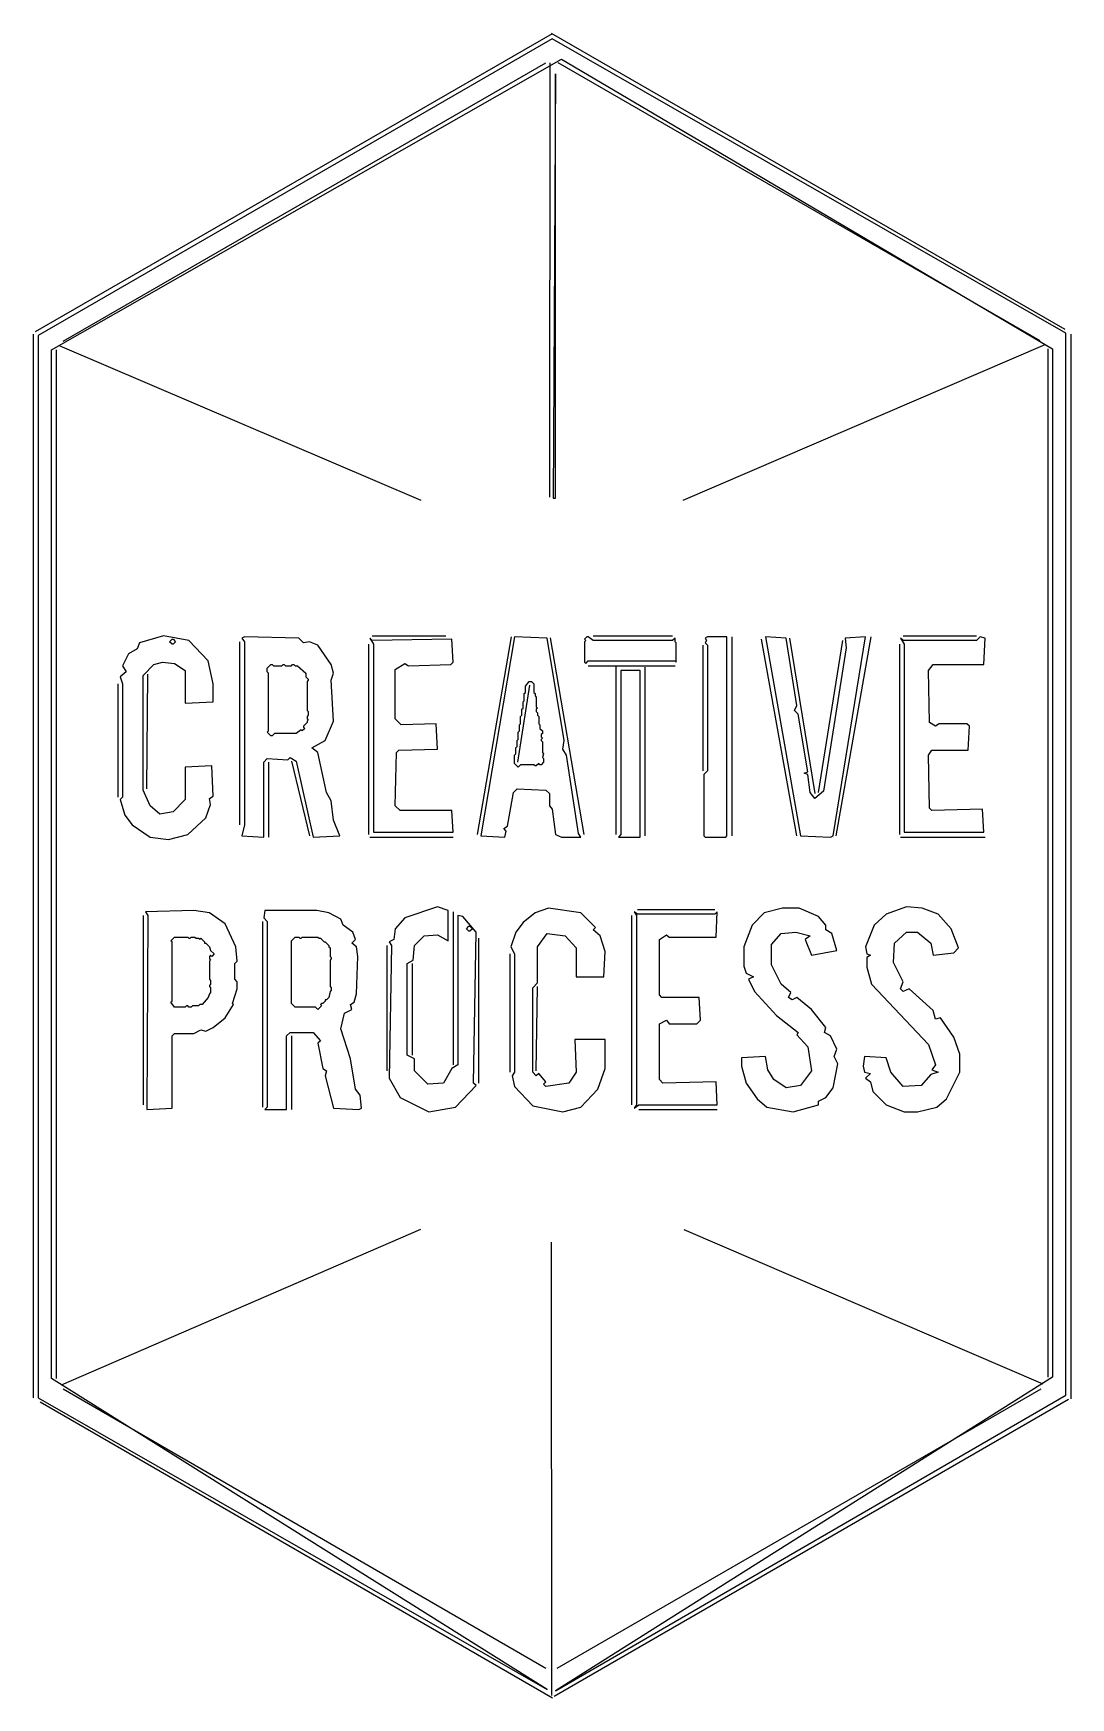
# Model space of a CAD drawing. Header units: millimetres. Extents: x 8 to 92, y 8 to 143.
import ezdxf

# ---------------------------------------------------------------- set-up
doc = ezdxf.new("R2010")
doc.units = ezdxf.units.MM
doc.layers.add('GEOMETRY', color=7, linetype='CONTINUOUS')

msp = doc.modelspace()

# ---------------------------------------------------------------- linework, layer by layer
at = {"layer": 'GEOMETRY'}
for points in [[(8.170971, 118.546532), (49.931262, 142.640267)], [(49.838082, 142.649836), (91.329546, 118.720403)], [(10.407755, 117.775354), (49.403034, 140.274506)], [(49.73604, 105.165638), (49.744383, 140.253357)], [(50.362593, 140.27779), (89.330435, 117.828504)], [(7.992205, 118.323587), (7.992201, 32.358674)], [(9.844056, 117.05653), (9.844053, 33.918129)], [(10.135535, 117.379718), (39.305442, 104.902756)], [(60.502083, 104.898074), (89.760474, 117.490947)], [(89.961015, 117.153996), (89.961012, 34.015595)], [(91.812867, 118.323587), (91.812864, 32.261209)], [(24.65887, 93.469786), (24.658869, 78.654971)], [(35.08772, 93.274854), (35.087719, 77.875244)], [(35.380117, 93.957115), (41.325536, 93.957115)], [(43.872464, 77.873033), (46.632208, 93.868957)], [(49.762394, 93.771547), (52.477756, 77.882269)], [(53.216374, 93.957115), (59.649123, 93.957115)], [(62.08577, 93.177388), (62.08577, 83.040936)], [(64.424952, 93.859649), (64.424951, 77.777778)], [(66.794049, 93.67009), (69.649713, 77.770882)], [(69.103314, 93.762183), (71.150098, 81.189084)], [(71.442495, 81.286549), (73.391813, 93.567252)], [(72.857705, 77.768889), (75.678277, 93.851801)], [(77.97271, 93.274854), (77.972709, 77.875244)], [(78.265107, 93.957115), (84.210526, 93.957115)], [(52.826511, 91.520468), (59.844055, 91.520468)], [(55.068226, 91.520468), (55.068226, 77.875244)], [(17.153996, 81.578947), (17.251462, 90.838207)], [(57.407408, 91.423002), (57.407407, 77.777778)], [(14.814815, 90.05848), (14.814815, 80.896686)], [(47.152242, 83.726423), (48.100061, 89.968316)], [(26.998051, 83.723197), (26.998051, 77.680312)], [(28.849902, 83.820663), (30.311891, 77.777778)], [(35.185185, 77.680312), (41.910331, 77.680312)], [(78.070175, 77.680312), (84.892788, 77.680312)], [(16.861599, 71.345029), (16.861598, 56.042885)], [(41.910332, 71.637427), (41.910331, 59.259259)], [(56.335283, 71.345029), (56.335282, 56.042885)], [(56.822612, 71.832359), (63.060429, 71.832359)], [(26.510722, 70.8577), (26.510721, 55.847953)], [(36.549708, 68.908382), (36.549707, 58.77193)], [(43.957115, 69.493177), (43.957115, 57.797271)], [(38.596491, 67.446394), (38.596491, 60.038986)], [(46.491228, 68.226121), (46.491228, 58.674464)], [(48.635478, 58.77193), (48.732943, 65.594542)], [(28.849903, 61.598441), (28.849902, 55.653021)], [(56.920078, 55.653021), (63.255361, 55.653021)], [(10.257671, 33.406155), (39.302672, 45.978872)], [(60.563785, 45.962128), (89.558805, 33.468352)], [(49.843909, 44.931578), (49.864261, 8.284418)], [(10.398148, 33.085386), (49.399573, 10.499322)], [(50.316774, 10.484106), (89.418428, 33.065312)], [(8.547968, 32.016), (49.954764, 8.108784)], [(50.076341, 8.223685), (91.629582, 32.241053)]]:
    msp.add_lwpolyline(points, dxfattribs=at)
for points in [[(49.902534, 142.202729), (8.382066, 118.226121), (8.382066, 32.358674), (49.512671, 8.77193), (9.454191, 33.918129), (9.454191, 117.05653), (50.682261, 140.545809), (90.350877, 117.153996), (90.350877, 34.015595), (50.194932, 8.674464), (91.423002, 32.553606), (91.423002, 118.421053)], [(50.194932, 139.376218), (50, 105.068226), (50.194932, 105.068226)], [(18.518519, 93.957115), (16.569201, 93.37232), (16.374269, 92.88499), (15.692008, 92.495127), (15.204678, 91.520468), (15.497076, 91.033138), (15.009747, 90.643275), (15.204678, 90.05848), (15.204678, 80.896686), (15.009747, 80.701754), (15.39961, 79.434698), (15.984405, 78.654971), (17.446394, 77.680312), (18.908382, 77.48538), (20.467836, 77.875244), (21.929825, 79.239766), (22.319688, 80.311891), (22.222222, 80.79922), (22.51462, 80.994152), (22.417154, 83.430799), (20.272904, 83.333333), (20.272904, 80.701754), (19.298246, 79.727096), (18.226121, 79.532164), (17.446394, 80.214425), (16.861598, 81.481481), (16.861598, 90.740741), (17.738791, 91.617934), (18.421053, 91.812865), (19.395712, 91.7154), (20.272904, 91.130604), (20.272904, 88.499025), (22.51462, 88.596491), (22.51462, 90.05848), (22.124756, 91.910331), (20.565302, 93.567251)], [(19.005848, 93.469786), (19.20078, 93.664717), (19.298246, 93.664717), (19.493177, 93.469786), (19.298246, 93.274854), (19.20078, 93.274854)], [(25.048733, 93.859649), (24.853801, 93.762183), (25.048733, 93.469786), (25.048733, 78.654971), (24.853801, 77.777778), (26.608187, 77.680312), (26.608187, 83.723197), (26.900585, 84.015595), (28.557505, 83.918129), (28.752437, 84.11306), (29.239766, 83.820663), (30.604288, 77.680312), (32.748538, 77.777778), (32.261209, 79.044834), (32.066277, 80.604288), (31.676413, 81.28655), (30.994152, 84.502924), (30.506823, 84.892788), (31.578947, 85.477583), (32.261209, 87.037037), (32.066277, 90.350877), (32.261209, 90.935673), (32.066277, 91.617934), (30.994152, 93.177388), (30.311891, 93.469786), (29.824561, 93.37232), (29.434698, 93.762183)], [(35.185185, 93.762183), (35.477583, 93.274854), (35.477583, 78.070175), (41.910331, 78.070175), (41.812865, 79.824561), (37.621832, 79.824561), (37.231969, 80.214425), (37.329435, 84.502924), (37.524366, 84.697856), (40.643275, 84.795322), (40.545809, 86.842105), (37.719298, 86.744639), (37.231969, 87.231969), (37.231969, 91.22807), (38.011696, 91.7154), (38.304094, 91.520468), (41.7154, 91.617934), (41.910331, 91.812865), (41.812865, 93.664717), (35.380117, 93.567251)], [(46.881092, 93.859649), (44.152047, 77.777778), (46.101365, 77.680312), (46.19883, 78.167641), (46.003899, 78.362573), (46.296296, 78.557505), (46.783626, 81.28655), (47.076023, 81.578947), (49.415205, 81.481481), (49.707602, 81.189084), (49.707602, 80.214425), (49.902534, 79.922027), (50.194932, 77.875244), (50.682261, 77.680312), (52.241715, 77.680312), (52.046784, 77.97271), (51.072125, 84.307992), (50.779727, 84.795322), (50.877193, 85.477583), (49.512671, 93.762183)], [(52.534113, 93.664717), (52.631579, 93.567251), (52.534113, 93.469786), (52.534113, 91.812865), (52.631579, 91.7154), (52.826511, 91.910331), (59.844055, 91.910331), (59.94152, 91.812865), (59.94152, 93.37232), (59.844055, 93.469786), (59.844055, 93.762183), (59.649123, 93.567251), (53.216374, 93.567251), (52.826511, 93.859649), (52.729045, 93.859649)], [(62.475634, 93.859649), (62.280702, 93.762183), (62.378168, 93.567251), (62.280702, 93.37232), (62.475634, 93.177388), (62.475634, 83.040936), (62.183236, 82.748538), (62.183236, 77.777778), (62.280702, 77.680312), (63.937622, 77.680312), (64.035088, 77.777778), (64.035088, 93.859649)], [(67.153996, 93.859649), (69.980507, 77.777778), (72.417154, 77.680312), (72.612086, 77.777778), (75.243665, 93.859649), (73.586745, 93.762183), (73.684211, 92.982456), (71.832359, 81.384016), (71.150097, 80.79922), (70.760234, 81.28655), (70.565302, 82.748538), (70.272904, 82.846004), (70.565302, 82.94347), (69.785575, 87.621832), (69.493177, 87.91423), (69.688109, 88.304094), (68.810916, 93.762183)], [(84.892788, 93.762183), (84.502924, 93.859649), (84.210526, 93.567251), (78.265107, 93.567251), (78.070175, 93.762183), (78.362573, 93.274854), (78.362573, 78.070175), (84.795322, 78.070175), (84.697856, 79.922027), (80.604288, 79.824561), (80.409357, 80.019493), (80.311891, 84.307992), (80.604288, 84.697856), (83.528265, 84.697856), (83.625731, 86.647173), (83.430799, 86.842105), (81.189084, 86.842105), (80.896686, 86.647173), (80.409357, 86.939571), (80.311891, 91.130604), (80.701754, 91.617934), (84.795322, 91.617934)], [(27.192982, 91.617934), (27.290448, 91.617934), (27.387914, 91.520468), (28.070175, 91.520468), (28.167641, 91.617934), (28.265107, 91.617934), (28.362573, 91.520468), (28.849903, 91.520468), (28.947368, 91.617934), (29.044834, 91.617934), (29.1423, 91.520468), (29.337232, 91.520468), (30.019493, 90.935673), (30.019493, 90.643275), (30.214425, 90.448343), (30.214425, 90.350877), (30.116959, 90.253411), (30.116959, 87.91423), (30.214425, 87.816764), (30.214425, 87.524366), (30.116959, 87.426901), (30.116959, 87.231969), (30.214425, 87.134503), (30.116959, 87.037037), (30.116959, 86.939571), (29.824561, 86.647173), (29.824561, 86.549708), (29.922027, 86.452242), (29.727096, 86.25731), (29.62963, 86.354776), (29.239766, 86.062378), (27.48538, 86.062378), (27.290448, 85.867446), (27.192982, 85.867446), (26.900585, 86.159844), (26.998051, 86.25731), (26.998051, 90.935673), (26.900585, 91.033138), (26.900585, 91.325536)], [(48.245614, 90.253411), (48.440546, 90.05848), (48.440546, 89.376218), (48.538012, 89.278752), (48.538012, 89.083821), (48.635478, 88.986355), (48.635478, 88.206628), (48.732943, 88.109162), (48.635478, 88.011696), (48.635478, 87.816764), (48.732943, 87.719298), (48.732943, 87.524366), (48.830409, 87.426901), (48.830409, 86.842105), (48.927875, 86.744639), (48.927875, 86.452242), (49.122807, 86.25731), (49.122807, 86.062378), (49.025341, 85.964912), (49.025341, 85.769981), (49.122807, 85.672515), (49.025341, 85.575049), (49.025341, 85.477583), (49.122807, 85.380117), (49.122807, 84.502924), (49.220273, 84.405458), (49.122807, 84.11306), (49.220273, 84.015595), (49.220273, 83.723197), (49.025341, 83.528265), (48.927875, 83.528265), (48.830409, 83.625731), (48.635478, 83.430799), (48.538012, 83.430799), (48.440546, 83.528265), (47.368421, 83.528265), (47.173489, 83.333333), (46.881092, 83.625731), (46.881092, 84.307992), (46.978558, 84.405458), (46.978558, 84.892788), (47.076023, 84.990253), (47.076023, 85.477583), (47.173489, 85.575049), (47.173489, 86.159844), (47.270955, 86.25731), (47.270955, 86.744639), (47.368421, 86.842105), (47.368421, 87.426901), (47.465887, 87.524366), (47.465887, 88.011696), (47.563353, 88.109162), (47.563353, 88.596491), (47.660819, 88.693957), (47.660819, 89.278752), (47.758285, 89.376218), (47.758285, 89.863548), (48.050682, 90.253411)], [(55.45809, 91.130604), (55.45809, 77.875244), (55.263158, 77.680312), (57.017544, 77.680312), (57.017544, 91.130604)], [(22.222222, 71.539961), (20.955166, 71.734893), (17.05653, 71.637427), (17.251462, 71.345029), (17.153996, 55.653021), (19.20078, 55.750487), (19.20078, 61.598441), (19.395712, 61.793372), (20.955166, 61.793372), (21.539961, 62.08577), (21.929825, 61.988304), (22.51462, 62.280702), (23.489279, 63.060429), (24.17154, 64.132554), (24.074074, 64.230019), (24.463938, 65.39961), (24.463938, 65.984405), (24.269006, 66.179337), (24.269006, 67.446394), (24.463938, 67.641326), (24.366472, 68.810916), (23.489279, 70.662768)], [(26.705653, 71.734893), (26.608187, 71.150097), (26.900585, 70.8577), (26.900585, 55.847953), (26.705653, 55.653021), (28.460039, 55.653021), (28.460039, 61.598441), (28.752437, 61.890838), (30.604288, 61.890838), (31.189084, 61.208577), (30.994152, 61.013645), (31.384016, 58.966862), (31.676413, 58.77193), (31.578947, 58.382066), (32.261209, 55.750487), (34.307992, 55.653021), (34.502924, 55.750487), (34.405458, 56.822612), (34.015595, 57.309942), (33.625731, 59.746589), (32.846004, 62.183236), (33.138402, 63.450292), (33.723197, 63.74269), (33.625731, 64.132554), (33.918129, 64.327485), (34.11306, 65.009747), (34.210526, 68.031189), (34.11306, 68.810916), (33.723197, 69.103314), (34.015595, 69.395712), (33.820663, 69.980507), (33.040936, 70.565302), (32.846004, 71.052632), (31.871345, 71.539961), (30.896686, 71.734893)], [(40.643275, 72.02729), (38.011696, 71.150097), (37.231969, 70.272904), (37.134503, 69.395712), (36.744639, 69.20078), (36.939571, 68.908382), (36.744639, 58.187135), (37.621832, 56.62768), (39.961014, 55.45809), (42.105263, 55.847953), (43.762183, 57.602339), (43.567251, 57.797271), (43.762183, 69.980507), (42.690058, 71.247563), (42.300195, 71.345029), (42.300195, 59.259259), (41.812865, 58.966862), (41.130604, 57.797271), (39.863548, 57.699805), (38.791423, 58.77193), (38.791423, 59.746589), (38.206628, 60.038986), (38.206628, 67.446394), (38.693957, 67.738791), (38.791423, 68.908382), (39.57115, 69.688109), (40.643275, 69.785575), (41.520468, 69.298246), (41.520468, 71.734893)], [(49.610136, 71.929825), (48.538012, 71.539961), (47.563353, 70.760234), (46.978558, 69.980507), (46.588694, 68.810916), (46.881092, 68.226121), (46.881092, 58.674464), (46.68616, 58.382066), (46.881092, 57.504873), (48.34308, 55.945419), (50.779727, 55.45809), (52.241715, 55.847953), (53.606238, 57.309942), (54.191033, 58.966862), (54.191033, 61.306043), (51.754386, 61.306043), (51.851852, 58.674464), (51.267057, 57.797271), (49.415205, 57.504873), (49.220273, 57.699805), (49.415205, 57.894737), (48.830409, 58.576998), (48.635478, 58.382066), (48.34308, 58.674464), (48.34308, 65.497076), (48.732943, 65.88694), (48.732943, 68.810916), (49.512671, 69.883041), (50.974659, 69.688109), (51.851852, 68.71345), (51.851852, 66.374269), (54.093567, 66.374269), (54.191033, 68.421053), (53.80117, 69.688109), (53.216374, 70.175439), (53.411306, 70.37037), (52.241715, 71.539961)], [(56.530214, 71.637427), (56.725146, 71.345029), (56.725146, 56.042885), (56.530214, 55.750487), (56.920078, 56.042885), (63.255361, 56.042885), (63.157895, 57.894737), (58.869396, 57.797271), (58.576998, 58.089669), (58.576998, 62.573099), (59.161793, 62.865497), (59.356725, 62.573099), (61.598441, 62.573099), (61.890838, 62.865497), (61.793372, 64.717349), (58.77193, 64.717349), (58.576998, 64.912281), (58.576998, 69.395712), (59.161793, 69.785575), (59.356725, 69.590643), (63.157895, 69.590643), (63.255361, 71.637427), (63.060429, 71.442495), (56.822612, 71.442495)], [(68.518519, 71.929825), (67.05653, 71.539961), (66.081871, 70.565302), (65.39961, 68.810916), (65.39961, 67.251462), (65.594542, 66.666667), (66.179337, 66.374269), (65.789474, 66.179337), (66.276803, 65.204678), (68.031189, 63.255361), (69.785575, 61.890838), (69.688109, 61.695906), (70.565302, 60.721248), (70.8577, 58.77193), (69.980507, 57.602339), (68.810916, 57.407407), (67.836257, 58.089669), (67.348928, 58.869396), (67.153996, 59.94152), (65.204678, 59.844055), (65.204678, 59.161793), (65.594542, 57.797271), (66.471735, 56.530214), (67.251462, 55.847953), (69.395712, 55.45809), (71.442495, 56.042885), (71.442495, 56.335283), (72.02729, 56.62768), (72.612086, 57.407407), (73.001949, 59.356725), (72.709552, 59.94152), (72.904483, 60.526316), (72.417154, 61.598441), (71.929825, 61.890838), (72.02729, 62.280702), (70.8577, 63.74269), (69.688109, 64.717349), (69.298246, 64.522417), (69.005848, 64.717349), (69.20078, 65.107212), (68.421053, 65.789474), (67.641326, 67.348928), (67.641326, 69.005848), (68.421053, 69.883041), (69.590643, 69.980507), (70.760234, 69.688109), (70.37037, 69.395712), (70.8577, 68.128655), (72.904483, 68.518519), (72.51462, 69.883041), (72.02729, 70.175439), (72.02729, 70.565302), (71.442495, 71.247563), (69.883041, 71.929825)], [(78.557505, 72.02729), (76.900585, 71.442495), (75.925926, 70.565302), (75.243665, 68.810916), (75.341131, 68.226121), (75.633528, 68.128655), (75.341131, 67.933723), (75.341131, 67.153996), (75.730994, 65.789474), (80.311891, 60.916179), (80.896686, 59.259259), (80.604288, 58.869396), (81.091618, 58.674464), (80.506823, 58.479532), (79.727096, 57.602339), (78.265107, 57.504873), (77.290448, 58.674464), (76.900585, 59.844055), (75.146199, 59.94152), (75.048733, 59.161793), (75.146199, 58.674464), (75.633528, 58.576998), (75.243665, 58.187135), (75.633528, 57.894737), (75.82846, 57.11501), (76.900585, 56.042885), (78.362573, 55.45809), (79.434698, 55.45809), (80.994152, 55.847953), (81.773879, 56.530214), (82.846004, 58.674464), (82.846004, 60.136452), (82.358674, 61.500975), (81.28655, 63.060429), (80.896686, 62.962963), (80.701754, 63.645224), (78.752437, 65.39961), (78.265107, 65.204678), (78.070175, 65.39961), (78.265107, 65.984405), (77.48538, 67.54386), (77.582846, 69.103314), (78.557505, 69.980507), (79.434698, 69.980507), (80.506823, 69.103314), (80.701754, 68.128655), (82.358674, 68.323587), (82.748538, 68.71345), (82.163743, 70.272904), (81.091618, 71.442495), (79.824561, 71.929825)], [(42.982456, 70.272904), (43.177388, 70.467836), (43.274854, 70.467836), (43.469786, 70.272904), (43.274854, 70.077973), (43.177388, 70.077973)], [(19.395712, 69.590643), (20.467836, 69.590643), (20.565302, 69.493177), (20.662768, 69.493177), (20.760234, 69.590643), (21.052632, 69.590643), (21.150097, 69.493177), (21.345029, 69.493177), (21.442495, 69.395712), (21.539961, 69.493177), (21.832359, 69.20078), (21.832359, 69.103314), (21.929825, 69.103314), (22.222222, 68.810916), (22.319688, 68.518519), (22.612086, 68.226121), (22.417154, 68.031189), (22.319688, 68.128655), (22.222222, 68.031189), (22.222222, 67.836257), (22.319688, 67.738791), (22.222222, 67.641326), (22.222222, 66.179337), (22.319688, 66.081871), (22.319688, 65.789474), (22.222222, 65.692008), (22.222222, 65.594542), (22.319688, 65.497076), (22.319688, 65.107212), (22.222222, 65.009747), (22.124756, 64.717349), (21.637427, 64.132554), (21.442495, 64.132554), (21.345029, 64.035088), (20.8577, 64.035088), (20.760234, 63.937622), (20.565302, 63.937622), (20.467836, 64.035088), (20.37037, 64.035088), (20.272904, 63.937622), (19.395712, 63.937622), (19.103314, 64.327485), (19.20078, 64.424951), (19.20078, 69.20078), (19.103314, 69.298246)], [(29.1423, 69.590643), (29.434698, 69.590643), (29.532164, 69.493177), (29.62963, 69.493177), (29.727096, 69.590643), (30.994152, 69.590643), (31.091618, 69.493177), (31.189084, 69.493177), (31.481481, 69.20078), (31.578947, 69.20078), (31.871345, 68.908382), (31.871345, 68.810916), (31.968811, 68.71345), (31.968811, 68.031189), (32.066277, 67.933723), (32.066277, 67.836257), (31.968811, 67.738791), (31.968811, 65.594542), (32.066277, 65.497076), (32.066277, 65.302144), (31.968811, 65.204678), (31.871345, 64.717349), (31.676413, 64.522417), (31.578947, 64.522417), (31.578947, 64.424951), (31.384016, 64.230019), (31.28655, 64.230019), (31.189084, 64.132554), (31.28655, 64.035088), (30.994152, 63.74269), (30.79922, 63.937622), (29.1423, 63.937622), (28.849903, 64.230019), (28.849903, 69.298246)]]:
    msp.add_lwpolyline(points, close=True, dxfattribs=at)

doc.saveas('drawing.dxf')
